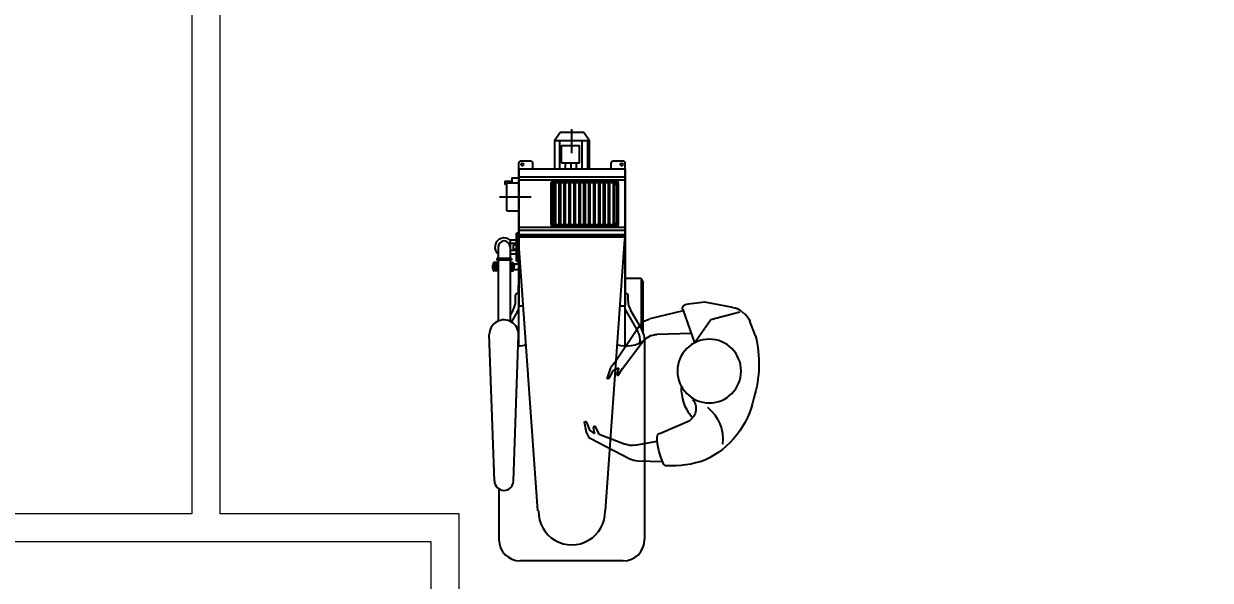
# Model space of a CAD drawing. Extents: x -5598 to 26293, y -3808 to 13850.
# Drawn here: x -2310 to -1886.2, y 10530.8 to 10729.6 of the extents above; entities that cross this region are included whole.
import ezdxf

# ---------------------------------------------------------------- set-up
doc = ezdxf.new("R2010")
doc.units = 0
doc.header["$LTSCALE"] = 100
doc.header["$MEASUREMENT"] = 0
doc.layers.add('IZ', color=7, linetype='Continuous')
doc.layers.add('OLCU DIS', color=7, linetype='Continuous')
doc.layers.add('Y-DUVAR ALCIPAN', color=94, linetype='Continuous', lineweight=20)
doc.styles.add('olcu', font='romans.shx', dxfattribs={"width": 0.5})
doc.dimstyles.new('1-200', dxfattribs={"dimtxt": 40, "dimasz": 2, "dimexe": 0, "dimexo": 0, "dimgap": 10, "dimtad": 1, "dimdec": 4, "dimrnd": 0.1, "dimzin": 9, "dimdsep": 46, "dimtxsty": 'olcu', "dimblk1": 'SOL', "dimblk2": 'SAG', "dimsah": 1, "dimcen": 0, "dimse1": 1, "dimse2": 1, "dimclre": 13, "dimadec": 0, "dimazin": 0, "dimtfac": 1, "dimtdec": 4, "dimtix": 1, "dimtmove": 2, "dimatfit": 2, "dimldrblk": 'SOL', "dimfxl": 0, "dimtolj": 1, "dimarcsym": 0})

# ---------------------------------------------------------------- blocks, each defined once
blk = doc.blocks.new('PEOPLE')
at = {"color": 0}
for p, q in [((26.2, 40.12), (26.15, 39.96)), ((26.21, 39.75), (26.86, 39.2)), ((29.91, 38.85), (26.46, 40.24)), ((26.86, 39.2), (28.85, 38.01)), ((31.68, 37.39), (30.02, 38.78)), ((3.55, 33.83), (5.5, 34.78)), ((5.62, 34.81), (9.31, 35.32)), ((8.67, 34.42), (6.45, 33.75)), ((9.43, 34.79), (8.67, 34.42)), ((9.53, 35.14), (9.54, 34.98)), ((27.19, 36.28), (29.48, 34.64)), ((27.59, 36.7), (27.26, 36.63)), ((29.43, 36.04), (27.7, 36.69)), ((28.92, 37.93), (29.68, 36.3)), ((29.65, 34.35), (31.38, 24.52)), ((36.25, 21.81), (31.8, 37.2)), ((3.55, 33.83), (-10.84, 27.72)), ((5.02, 30.63), (-5.81, 25.27)), ((7.64, 31.66), (5.02, 30.63)), ((6.36, 33.68), (5.23, 32.29)), ((5.4, 31.97), (7.24, 32.18)), ((7.35, 32.16), (7.65, 32.02)), ((-19.36, 13.25), (-14.21, 24.45)), ((-11.89, 8.87), (-9.27, 20.84)), ((31.04, 21.05), (28.1, 13.44)), ((34.97, 10.23), (36.41, 18.94)), ((-23.8, 6.29), (-21.69, 12.78)), ((-19.8, 13.5), (-8.88, 7.11)), ((25.06, 12.84), (18.62, 3.51)), ((-23.94, -3.94), (-23.8, 6.29)), ((-8.88, 7.11), (-18.14, 2.95)), ((-18.14, 2.95), (-22.85, -6.62)), ((-22.6, -8.23), (-23.25, -6.94)), ((-15.53, -13.81), (-20.26, -10.82)), ((6.8, -17.44), (6.8, -17.44))]:
    blk.add_line(p, q, dxfattribs=at)
blk.add_circle((0, 0), 11.38, dxfattribs=at)
for centre, radius, start, end in [((26.33, 39.9), 0.195, 161.8089, 230), ((26.38, 40.06), 0.195, 68.0576, 161.8089), ((29.77, 38.48), 0.39, 50, 68.0576), ((5.67, 34.43), 0.39, 97.8948, 115.9524), ((9.34, 35.13), 0.195, 4.1435, 97.8948), ((9.35, 34.97), 0.195, 295.9524, 4.1435), ((27.3, 36.44), 0.195, 101.8323, 234.5123), ((27.63, 36.51), 0.195, 69.4956, 101.8323), ((28.75, 37.85), 0.195, 24.9914, 59.0869), ((29.5, 36.22), 0.195, 249.4956, 24.9914), ((29.26, 34.32), 0.39, 3.8875, 54.5123), ((31.43, 37.09), 0.39, 16.1066, 50), ((5.38, 32.17), 0.195, 140.961, 276.4567), ((6.51, 33.56), 0.195, 106.8655, 140.961), ((7.27, 31.99), 0.195, 64.1201, 96.4567), ((7.57, 31.84), 0.195, 291.4401, 64.1201), ((-8.3, 21.74), 6.5, 112.983, 155.307), ((-2.92, 19.44), 6.5, 116.3585, 167.6312), ((24.98, 23.39), 6.5, 338.841, 10.0089), ((30, 20.01), 6.5, 350.5912, 16.1066), ((-20.45, 12.38), 1.3, 59.6303, 161.9895), ((26.33, 12.55), 1.3, 77.6408, 167.0429), ((21.45, -9.71), 24.09, 53.9079, 77.6408), ((4.9, -7.27), 16.1, 40.1536, 81.0592), ((0.16, 13.95), 36.41, 329.6005, 351.4172), ((34.88, 8.71), 1.3, 351.4172, 53.9079), ((15.01, 7.16), 5.13, 219.8633, 314.7534), ((-17.44, -4.03), 6.5, 179.2255, 206.5737), ((25.66, 4.88), 14.48, 207.4823, 266.2184), ((-16.79, -5.33), 6.5, 206.5737, 237.6796), ((6.36, 13.54), 30.98, 270.0699, 324.4348), ((1.96, 23.81), 41.49, 245.0718, 276.146)]:
    blk.add_arc(centre, radius, start, end, dxfattribs=at)
blk = doc.blocks.new('UTU-1')
at = {"color": 0}
for p, q in [((-101, 24.65), (-99.44, 25.55)), ((-81.49, 25.55), (-99.44, 25.55)), ((-78.91, 26), (-7.6, 26)), ((-101, 19.05), (-101, 24.65)), ((-82.77, 24.95), (-100.48, 24.95)), ((-89.78, 19.05), (-81.91, 23.6)), ((-89.76, 20.91), (-82.71, 24.98)), ((-142.9, 18.55), (-142.4, 19.05)), ((-142.9, 14.55), (-142.9, 18.55)), ((-76.8, 19.05), (-142.4, 19.05)), ((-140.1, -18.95), (-140.1, 19.05)), ((-140.1, -18.95), (-140.1, 19.05)), ((-140.1, 19.05), (-91.4, 19.05)), ((-137.12, 19.05), (-137.12, -18.95)), ((-136.05, 19.05), (-136.05, -18.95)), ((-119.06, 19.05), (-119.06, -18.95)), ((-117.99, 19.05), (-117.99, -18.95)), ((-116.49, 19.05), (-116.49, -18.95)), ((-115.73, 19.05), (-115.73, -18.95)), ((-115.73, -18.3), (-115.73, 18.3)), ((-17.86, 12.1), (-115.03, 19)), ((-76.8, 19.05), (-101, 19.05)), ((-95.5, 19.5), (-95.5, 19.61)), ((-92.76, 20.11), (-95, 20.11)), ((-91.1, 17.3), (-91.1, 19.05)), ((-142.4, 14.05), (-142.9, 14.55)), ((-140.1, 14.05), (-142.4, 14.05)), ((-135.55, 16.15), (-135.55, -6.85)), ((-120.05, 16.65), (-135.05, 16.65)), ((-135.05, 14.98), (-120.05, 14.98)), ((-135.05, 14.9), (-135.05, -5.6)), ((-120.05, 14.9), (-135.05, 14.9)), ((-120.05, 13.6), (-135.05, 13.6)), ((-135.05, 13.52), (-120.05, 13.52)), ((-135.05, 13.22), (-120.05, 13.22)), ((-120.05, 13.14), (-135.05, 13.14)), ((-134.99, 15.28), (-120.11, 15.28)), ((-120.14, 15.36), (-134.97, 15.36)), ((-121.3, 16.15), (-133.8, 16.15)), ((-120.05, 14.9), (-120.05, -5.6)), ((-119.55, 16.15), (-119.55, -6.85)), ((-120.05, 11.84), (-135.05, 11.84)), ((-135.05, 11.76), (-120.05, 11.76)), ((-135.05, 11.46), (-120.05, 11.46)), ((-120.05, 11.38), (-135.05, 11.38)), ((-120.05, 10.08), (-135.05, 10.08)), ((-135.05, 10), (-120.05, 10)), ((-135.05, 9.7), (-120.05, 9.7)), ((-120.05, 9.62), (-135.05, 9.62)), ((-150.1, 6.3), (-153.1, 4.3)), ((-153.1, 4.3), (-153.1, -4.2)), ((-150.1, 6.3), (-150.1, -6.2)), ((-140.1, 6.3), (-150.1, 6.3)), ((-140.1, 5.73), (-150.1, 5.73)), ((-120.05, 8.32), (-135.05, 8.32)), ((-135.05, 8.24), (-120.05, 8.24)), ((-135.05, 7.94), (-120.05, 7.94)), ((-120.05, 7.86), (-135.05, 7.86)), ((-120.05, 6.56), (-135.05, 6.56)), ((-135.05, 6.48), (-120.05, 6.48)), ((-135.05, 6.18), (-120.05, 6.18)), ((-120.05, 6.1), (-135.05, 6.1)), ((-120.05, 4.8), (-135.05, 4.8)), ((-135.05, 4.72), (-120.05, 4.72)), ((-135.05, 4.42), (-120.05, 4.42)), ((-120.05, 4.34), (-135.05, 4.34)), ((-145.71, 0.05), (-154.2, 0.05)), ((-140.1, 3.73), (-150.1, 3.73)), ((-148.46, -3.7), (-148.46, 2.73)), ((-142.12, 2.73), (-148.46, 2.73)), ((-142.12, 2.73), (-142.12, -3.7)), ((-140.1, 1.73), (-142.12, 1.73)), ((-120.05, 3.04), (-135.05, 3.04)), ((-135.05, 2.96), (-120.05, 2.96)), ((-135.05, 2.66), (-120.05, 2.66)), ((-120.05, 2.58), (-135.05, 2.58)), ((-120.05, 1.28), (-135.05, 1.28)), ((-135.05, 1.2), (-120.05, 1.2)), ((-135.05, 0.9), (-120.05, 0.9)), ((-120.05, 0.82), (-135.05, 0.82)), ((-153.1, -4.2), (-150.1, -6.2)), ((-142.12, -3.7), (-148.46, -3.7)), ((-140.1, -0.27), (-142.12, -0.27)), ((-140.1, -2.27), (-142.12, -2.27)), ((-120.05, -0.48), (-135.05, -0.48)), ((-135.05, -0.56), (-120.05, -0.56)), ((-135.05, -0.86), (-120.05, -0.86)), ((-120.05, -0.94), (-135.05, -0.94)), ((-120.05, -2.24), (-135.05, -2.24)), ((-135.05, -2.32), (-120.05, -2.32)), ((-135.05, -2.62), (-120.05, -2.62)), ((-120.05, -2.7), (-135.05, -2.7)), ((-120.05, -4), (-135.05, -4)), ((-135.05, -4.08), (-120.05, -4.08)), ((-140.1, -4.27), (-150.1, -4.27)), ((-150.1, -6.2), (-140.1, -6.2)), ((-135.05, -4.38), (-120.05, -4.38)), ((-120.05, -4.46), (-135.05, -4.46)), ((-120.05, -7.35), (-135.05, -7.35)), ((-120.06, -5.76), (-135.04, -5.76)), ((-135.03, -5.84), (-120.08, -5.84)), ((-134.93, -6.14), (-120.18, -6.14)), ((-120.22, -6.22), (-134.89, -6.22)), ((-121.3, -6.85), (-133.8, -6.85)), ((-17.86, -12.1), (-115.03, -19)), ((-142.9, -14.45), (-142.4, -13.95)), ((-142.9, -18.45), (-142.9, -14.45)), ((-140.1, -13.95), (-142.4, -13.95)), ((-130.1, -25.81), (-130.1, -14.54)), ((-142.4, -18.95), (-142.9, -18.45)), ((-76.8, -18.95), (-142.4, -18.95)), ((-140.1, -18.95), (-91.4, -18.95)), ((-136.9, -21.45), (-136.9, -18.95)), ((-135.1, -23.15), (-135.1, -18.95)), ((-125.1, -23.15), (-125.1, -18.95)), ((-117.1, -18.95), (-117.1, -19.75)), ((-107.1, -18.95), (-117.1, -18.95)), ((-117.1, -19.75), (-107.1, -19.75)), ((-107.1, -19.75), (-117.1, -19.75)), ((-114.6, -19.75), (-114.6, -22)), ((-113.35, -19.75), (-113.35, -21.85)), ((-112.9, -19.75), (-112.9, -20.85)), ((-111.3, -20.85), (-112.9, -20.85)), ((-111.3, -19.75), (-111.3, -20.85)), ((-110.85, -19.75), (-110.85, -21.85)), ((-109.6, -19.75), (-109.6, -22)), ((-107.1, -19.75), (-107.1, -18.95)), ((-106.56, -22.05), (-106.56, -21.05)), ((-103.74, -20.95), (-106.46, -20.95)), ((-106.11, -22.05), (-105.79, -20.54)), ((-106.11, -22.05), (-106.11, -20.95)), ((-106.1, -20.95), (-106.1, -18.95)), ((-104.1, -20.95), (-106.1, -20.95)), ((-106.03, -21.66), (-104.9, -20.54)), ((-105.84, -20.79), (-105.59, -20.54)), ((-105.79, -20.54), (-105.1, -20.54)), ((-105.7, -22.03), (-104.37, -20.7)), ((-104.41, -20.54), (-105.1, -20.54)), ((-104.09, -22.05), (-104.41, -20.54)), ((-104.1, -20.95), (-104.1, -18.95)), ((-104.09, -22.05), (-104.09, -20.95)), ((-103.64, -22.05), (-103.64, -21.05)), ((-96, -19), (-98.5, -19)), ((-95.5, -19.5), (-95.5, -19.61)), ((-92.76, -20.11), (-95, -20.11)), ((-91.1, -18.95), (-91.1, -17.3)), ((-89.76, -20.91), (-87.79, -22.05)), ((-88.97, -19.52), (-85.4, -21.58)), ((-28.5, -20.84), (-80.65, -18.99)), ((-136.9, -21.45), (-135.1, -21.45)), ((-135.7, -23.95), (-135.7, -21.45)), ((-135.7, -23.95), (-134.5, -23.95)), ((-125.1, -23.15), (-135.1, -23.15)), ((-134.5, -23.15), (-134.5, -23.95)), ((-109.6, -21.85), (-114.6, -21.85)), ((-112.2, -22.05), (-108.06, -22.05)), ((-108.06, -21.55), (-107.46, -21.55)), ((-108.06, -21.55), (-108.06, -26.75)), ((-107.46, -21.55), (-107.46, -26.75)), ((-107.46, -22.05), (-85.64, -22.05)), ((-105.01, -22.03), (-104.25, -21.27)), ((-104.32, -22.03), (-104.13, -21.84)), ((-112.2, -26.25), (-108.06, -26.25)), ((-108.06, -26.75), (-107.46, -26.75)), ((-107.46, -26.25), (-85.71, -26.25)), ((-106.91, -26.25), (-106.91, -26.28)), ((-103.39, -26.38), (-106.81, -26.38)), ((-106.56, -26.38), (-106.56, -27.89)), ((-103.74, -27.99), (-106.46, -27.99)), ((-106.23, -26.25), (-105.79, -28.36)), ((-106.11, -26.46), (-106.03, -26.38)), ((-106.11, -26.38), (-106.11, -27.99)), ((-106.05, -27.1), (-105.34, -26.38)), ((-104.23, -27.99), (-105.97, -27.99)), ((-105.93, -27.67), (-104.65, -26.38)), ((-104.19, -27.99), (-105.92, -27.99)), ((-105.81, -28.24), (-105.57, -27.99)), ((-105.79, -28.36), (-104.41, -28.36)), ((-105.57, -27.99), (-104.09, -26.52)), ((-105.25, -28.36), (-104.88, -27.99)), ((-104.88, -27.99), (-104.18, -27.3)), ((-104.56, -28.36), (-104.37, -28.17)), ((-103.96, -26.25), (-104.41, -28.36)), ((-104.09, -26.38), (-104.09, -27.99)), ((-103.64, -26.38), (-103.64, -27.89)), ((-103.29, -26.25), (-103.29, -26.28)), ((-28.5, -27.63), (-80.87, -29.48)), ((-25.72, -26), (-7.6, -26))]:
    blk.add_line(p, q, dxfattribs=at)
blk.add_lwpolyline([(0, 18.4), (0, -18.4)], dxfattribs=at)
for centre, radius in [((-141.65, 17.8), 0.45), ((-135.05, 16.15), 0.3), ((-120.05, 16.15), 0.3), ((-135.05, -6.85), 0.3), ((-120.05, -6.85), 0.3), ((-141.65, -17.7), 0.45)]:
    blk.add_circle(centre, radius, dxfattribs=at)
for centre, radius, start, end in [((-78.91, 18.4), 7.6, 90, 120), ((-88.08, 19.42), 11.29, 344.0588, 35.6667), ((-7.6, 18.4), 7.6, 0, 90), ((-78.91, 18.4), 6, 80.4111, 120), ((-96, 19.5), 0.5, 295.8419, 0), ((-95, 19.61), 0.5, 90, 180), ((-92.76, 26.11), 6, 270, 300), ((-135.05, 16.15), 0.5, 180, 90), ((-135.05, 16.15), 0.5, 90, 180), ((-133.8, 14.9), 1.25, 90, 180), ((-133.8, 14.9), 1.25, 90, 180), ((-121.3, 14.9), 1.25, 0, 90), ((-121.3, 14.9), 1.25, 0, 90), ((-120.05, 16.15), 0.5, 90, 0), ((-120.05, 16.15), 0.5, 0, 90), ((-17.63, 0), 11.9, 268.8353, 91.1647), ((-135.05, -6.85), 0.5, 270, 180), ((-135.05, -6.85), 0.5, 180, 270), ((-133.8, -5.6), 1.25, 180, 270), ((-121.3, -5.6), 1.25, 270, 0), ((-120.05, -6.85), 0.5, 0, 270), ((-120.05, -6.85), 0.5, 270, 0), ((-88.08, -19.42), 11.29, 1.4754, 16.6427), ((-106.46, -21.05), 0.101, 90, 180), ((-103.74, -21.05), 0.101, 0, 90), ((-96, -19.5), 0.5, 0, 90), ((-95, -19.61), 0.5, 180, 270), ((-92.76, -26.11), 6, 60, 90), ((-92.77, -26.1), 7.6, 60, 70.1846), ((-80.87, -24.23), 5.24, 87.9709, 270), ((-28.62, -24.23), 3.4, 270, 88), ((-7.6, -18.4), 7.6, 270, 0), ((-112.1, -24.15), 3.3, 139.2509, 320.4788), ((-112.2, -24.15), 2.1, 90, 270), ((-112.1, -24.15), 3.3, 39.5212, 40.7491), ((-106.81, -26.28), 0.101, 180, 270), ((-106.46, -27.89), 0.101, 180, 270), ((-103.74, -27.89), 0.101, 270, 0), ((-103.39, -26.28), 0.101, 270, 0)]:
    blk.add_arc(centre, radius, start, end, dxfattribs=at)
at = {"color": 0, "extrusion": (0, 0, -1), "zscale": -1, "rotation": 190.992737468254}
blk.add_blockref('PEOPLE', (67.83, 49.11), dxfattribs=at)
blk.add_blockref('PEOPLE', (67.83, 49.11), dxfattribs=at)
blk = doc.blocks.new('CAMASIRHANE-UTULEME')
at = {"color": 0, "rotation": 270}
blk.add_blockref('UTU-1', (-574.76, -361.78), dxfattribs=at)
blk = doc.blocks.new('SOL')
at = {"color": 0}
for p, q in [((0, 30), (0, -6.96)), ((7.58, 0), (-6.97, 0))]:
    blk.add_line(p, q, dxfattribs=at)
blk.add_circle((0, 0), 3, dxfattribs=at)
blk = doc.blocks.new('SAG')
at = {"color": 0}
for p, q in [((0, -30), (0, 6.96)), ((7.58, 0), (-6.97, 0))]:
    blk.add_line(p, q, dxfattribs=at)
blk.add_circle((0, 0), 3, dxfattribs=at)
blk = doc.blocks.new('*D370')
at = {"layer": 'OLCU DIS', "color": 0, "lineweight": -2, "transparency": 16777216}
blk.add_line((-2758, 12775), (-212, 12775), dxfattribs=at)
at = {"layer": 'OLCU DIS', "color": 0, "lineweight": -2, "transparency": 16777216, "xscale": 2, "yscale": 2, "zscale": 2, "rotation": 180}
blk.add_blockref('SOL', (-2760, 12775), dxfattribs=at)
at = {"layer": 'OLCU DIS', "color": 0, "lineweight": -2, "transparency": 16777216, "xscale": 2, "yscale": 2, "zscale": 2}
blk.add_blockref('SAG', (-210, 12775), dxfattribs=at)
at = {"layer": 'OLCU DIS', "color": 0, "transparency": 16777216, "insert": (-996.78, 12805), "char_height": 40, "attachment_point": 5, "style": 'olcu'}
blk.add_mtext('\\A1;2550', dxfattribs=at)

msp = doc.modelspace()

# ---------------------------------------------------------------- linework, layer by layer
at = {"layer": 'Y-DUVAR ALCIPAN'}
for p, q in [((-2250, 10554.5), (-2460, 10554.5)), ((-2154.5, 10554.5), (-2240, 10554.5)), ((-2154.5, 10009.99999), (-2154.5, 10554.5)), ((-2164.5, 10544.5), (-2460, 10544.5)), ((-2164.5, 10010.00004), (-2164.5, 10544.5))]:
    msp.add_line(p, q, dxfattribs=at)
for points in [[(-2250, 10840), (-2250, 10554.5)], [(-2240, 10840), (-2240, 10554.5)]]:
    msp.add_lwpolyline(points, dxfattribs=at)

# ---------------------------------------------------------------- block references
at = {"layer": 'IZ', "color": 11}
msp.add_blockref('CAMASIRHANE-UTULEME', (-1539.5, 10899.5), dxfattribs=at)

# ---------------------------------------------------------------- dimensions: what is measured, and where the dimension line sits
at = {"layer": 'OLCU DIS', "color": 7}
dim = msp.add_linear_dim(base=(-210, 12775), p1=(-2760, 10060), p2=(-210, 12350), dimstyle='1-200', dxfattribs=at)
dim.commit()
dim.dimension.update_dxf_attribs({"geometry": '*D370', "text_midpoint": (-996.77721, 12805), "dimtype": 160})

doc.saveas('drawing.dxf')
